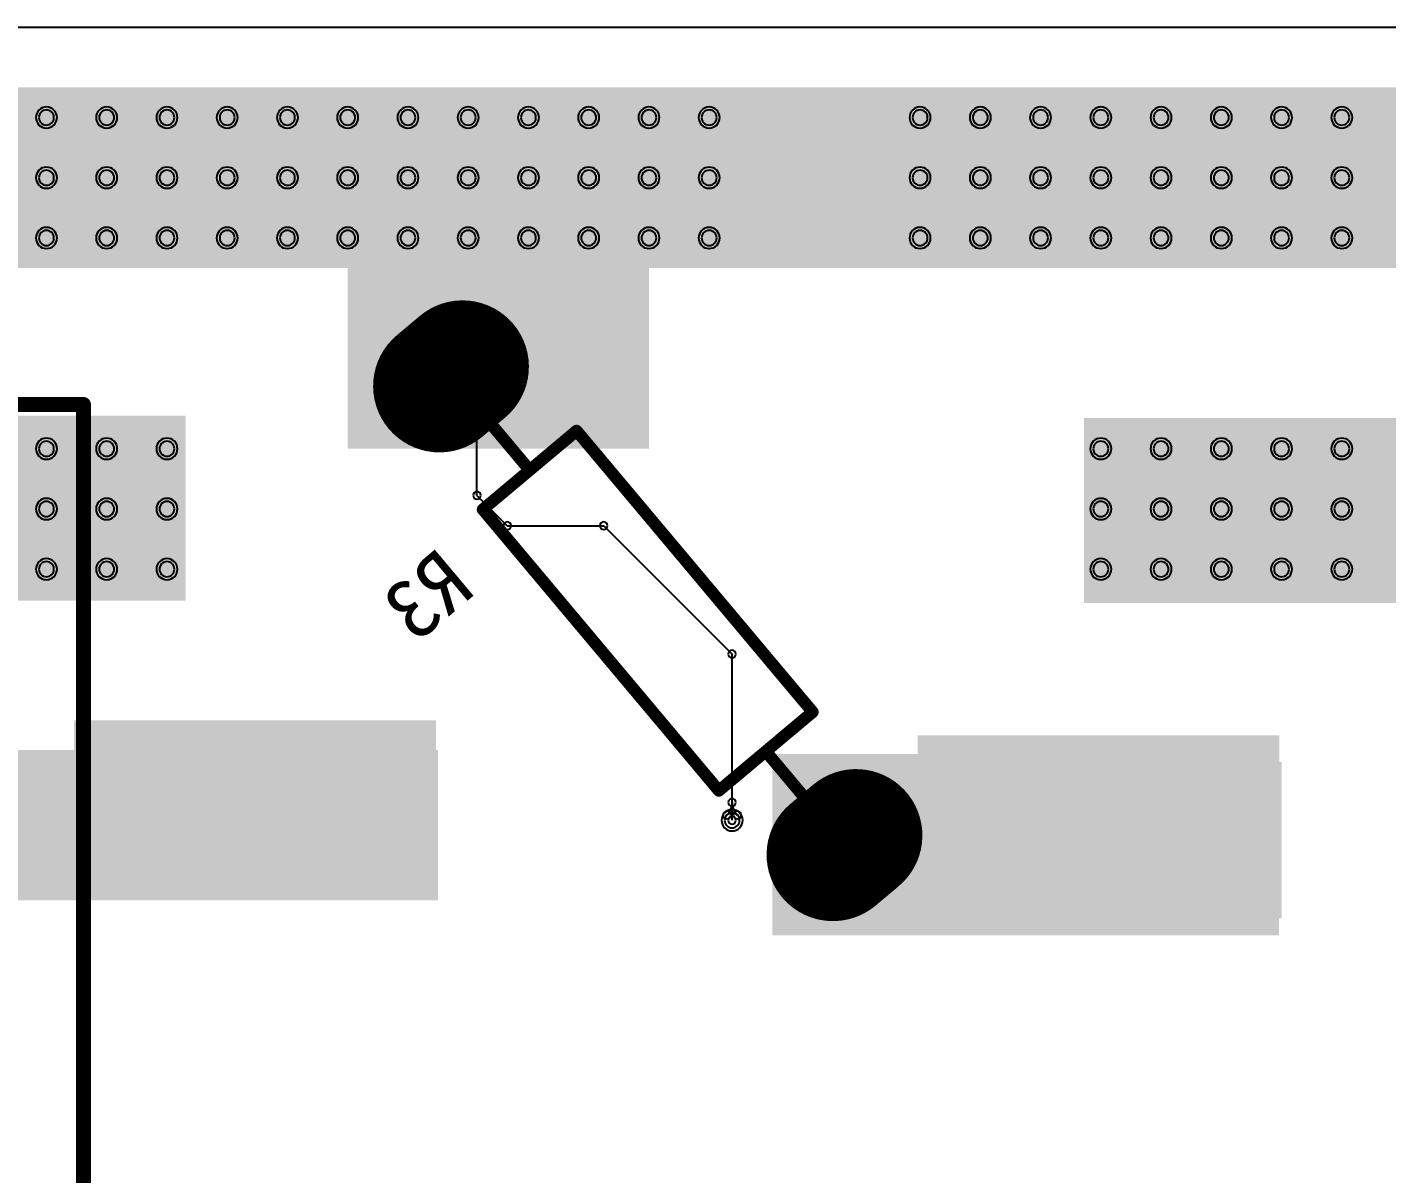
# Model space of a CAD drawing. Header units: inches. Extents: x 32166 to 34772, y 2386 to 4229.
# Drawn here: x 33801.1 to 33898.6, y 3189.8 to 3272.1 of the extents above; entities that cross this region are included whole.
import ezdxf

# ---------------------------------------------------------------- set-up
doc = ezdxf.new("R2010")
doc.units = ezdxf.units.IN
doc.header["$LTSCALE"] = 0.64311
doc.header["$MEASUREMENT"] = 0
for name, color, linetype in [('BOTTOMLAYER', 5, 'CONTINUOUS'), ('BOTTOMOVERLAY', 54, 'CONTINUOUS'), ('BOTTOMPASTE', 16, 'CONTINUOUS'), ('BOTTOMSOLDER', 6, 'CONTINUOUS'), ('KEEPOUTLAYER', 6, 'CONTINUOUS'), ('MULTILAYER', 9, 'CONTINUOUS')]:
    doc.layers.add(name, color=color, linetype=linetype)
doc.styles.get("Standard").update_dxf_attribs({"font": 'txt', "width": 0.8})

msp = doc.modelspace()

# ---------------------------------------------------------------- linework, layer by layer
at = {"layer": 'BOTTOMLAYER'}
for p, q in [((33833.396, 3238.46), (33833.396, 3244.446)), ((33833.396, 3238.46), (33835.571, 3236.285)), ((33835.571, 3236.285), (33842.483, 3236.285)), ((33842.483, 3236.285), (33851.689, 3227.079)), ((33851.689, 3215.156), (33851.689, 3227.079))]:
    msp.add_line(p, q, dxfattribs=at)
for points, const_width in [([(33832.362, 3247.695), (33830.707, 3246.307)], 8.64), ([(33832.9, 3244.03), (33833.892, 3244.863)], 2.16), ([(33860.574, 3214.073), (33858.92, 3212.684)], 8.64)]:
    msp.add_lwpolyline(points, dxfattribs=dict(at, const_width=const_width))
for points, const_width in [([(33830.973, 3249.35, 1), (33833.75, 3246.04, 1)], 4.32), ([(33829.319, 3247.961, 1), (33832.095, 3244.652, 1)], 4.32), ([(33833.545, 3245.276, 1), (33834.239, 3244.449, 1)], 1.08), ([(33832.552, 3244.443, 1), (33833.247, 3243.616, 1)], 1.08), ([(33859.186, 3215.727, 1), (33861.963, 3212.418, 1)], 4.32), ([(33857.531, 3214.339, 1), (33860.308, 3211.029, 1)], 4.32)]:
    msp.add_lwpolyline(points, format="xyb", close=True, dxfattribs=dict(at, const_width=const_width))
for centre, radius, start, end in [((33802.527, 3265.57), 0.54, 0, 180), ((33806.847, 3265.57), 0.54, 0, 180), ((33811.167, 3265.57), 0.54, 0, 180), ((33815.487, 3265.57), 0.54, 0, 180), ((33819.807, 3265.57), 0.54, 0, 180), ((33824.127, 3265.57), 0.54, 0, 180), ((33828.447, 3265.57), 0.54, 0, 180), ((33832.767, 3265.57), 0.54, 0, 180), ((33837.087, 3265.57), 0.54, 0, 180), ((33841.407, 3265.57), 0.54, 0, 180), ((33845.727, 3265.57), 0.54, 0, 180), ((33850.047, 3265.57), 0.54, 0, 180), ((33865.167, 3265.57), 0.54, 0, 180), ((33869.487, 3265.57), 0.54, 0, 180), ((33873.807, 3265.57), 0.54, 0, 180), ((33878.127, 3265.57), 0.54, 0, 180), ((33882.447, 3265.57), 0.54, 0, 180), ((33886.767, 3265.57), 0.54, 0, 180), ((33891.087, 3265.57), 0.54, 0, 180), ((33895.407, 3265.57), 0.54, 0, 180), ((33802.527, 3265.57), 0.54, 180, 0), ((33806.847, 3265.57), 0.54, 180, 0), ((33811.167, 3265.57), 0.54, 180, 0), ((33815.487, 3265.57), 0.54, 180, 0), ((33819.807, 3265.57), 0.54, 180, 0), ((33824.127, 3265.57), 0.54, 180, 0), ((33828.447, 3265.57), 0.54, 180, 0), ((33832.767, 3265.57), 0.54, 180, 0), ((33837.087, 3265.57), 0.54, 180, 0), ((33841.407, 3265.57), 0.54, 180, 0), ((33845.727, 3265.57), 0.54, 180, 0), ((33850.047, 3265.57), 0.54, 180, 0), ((33865.167, 3265.57), 0.54, 180, 0), ((33869.487, 3265.57), 0.54, 180, 0), ((33873.807, 3265.57), 0.54, 180, 0), ((33878.127, 3265.57), 0.54, 180, 0), ((33882.447, 3265.57), 0.54, 180, 0), ((33886.767, 3265.57), 0.54, 180, 0), ((33891.087, 3265.57), 0.54, 180, 0), ((33895.407, 3265.57), 0.54, 180, 0), ((33802.527, 3261.25), 0.54, 0, 180), ((33802.527, 3261.25), 0.54, 180, 0), ((33806.847, 3261.25), 0.54, 0, 180), ((33806.847, 3261.25), 0.54, 180, 0), ((33811.167, 3261.25), 0.54, 0, 180), ((33811.167, 3261.25), 0.54, 180, 0), ((33815.487, 3261.25), 0.54, 0, 180), ((33815.487, 3261.25), 0.54, 180, 0), ((33819.807, 3261.25), 0.54, 0, 180), ((33819.807, 3261.25), 0.54, 180, 0), ((33824.127, 3261.25), 0.54, 0, 180), ((33824.127, 3261.25), 0.54, 180, 0), ((33828.447, 3261.25), 0.54, 0, 180), ((33828.447, 3261.25), 0.54, 180, 0), ((33832.767, 3261.25), 0.54, 0, 180), ((33832.767, 3261.25), 0.54, 180, 0), ((33837.087, 3261.25), 0.54, 0, 180), ((33837.087, 3261.25), 0.54, 180, 0), ((33841.407, 3261.25), 0.54, 0, 180), ((33841.407, 3261.25), 0.54, 180, 0), ((33845.727, 3261.25), 0.54, 0, 180), ((33845.727, 3261.25), 0.54, 180, 0), ((33850.047, 3261.25), 0.54, 0, 180), ((33850.047, 3261.25), 0.54, 180, 0), ((33865.167, 3261.25), 0.54, 0, 180), ((33865.167, 3261.25), 0.54, 180, 0), ((33869.487, 3261.25), 0.54, 0, 180), ((33869.487, 3261.25), 0.54, 180, 0), ((33873.807, 3261.25), 0.54, 0, 180), ((33873.807, 3261.25), 0.54, 180, 0), ((33878.127, 3261.25), 0.54, 0, 180), ((33878.127, 3261.25), 0.54, 180, 0), ((33882.447, 3261.25), 0.54, 0, 180), ((33882.447, 3261.25), 0.54, 180, 0), ((33886.767, 3261.25), 0.54, 0, 180), ((33886.767, 3261.25), 0.54, 180, 0), ((33891.087, 3261.25), 0.54, 0, 180), ((33891.087, 3261.25), 0.54, 180, 0), ((33895.407, 3261.25), 0.54, 0, 180), ((33895.407, 3261.25), 0.54, 180, 0), ((33802.527, 3256.93), 0.54, 0, 180), ((33806.847, 3256.93), 0.54, 0, 180), ((33811.167, 3256.93), 0.54, 0, 180), ((33815.487, 3256.93), 0.54, 0, 180), ((33819.807, 3256.93), 0.54, 0, 180), ((33824.127, 3256.93), 0.54, 0, 180), ((33828.447, 3256.93), 0.54, 0, 180), ((33832.767, 3256.93), 0.54, 0, 180), ((33837.087, 3256.93), 0.54, 0, 180), ((33841.407, 3256.93), 0.54, 0, 180), ((33845.727, 3256.93), 0.54, 0, 180), ((33850.047, 3256.93), 0.54, 0, 180), ((33865.167, 3256.93), 0.54, 0, 180), ((33869.487, 3256.93), 0.54, 0, 180), ((33873.807, 3256.93), 0.54, 0, 180), ((33878.127, 3256.93), 0.54, 0, 180), ((33882.447, 3256.93), 0.54, 0, 180), ((33886.767, 3256.93), 0.54, 0, 180), ((33891.087, 3256.93), 0.54, 0, 180), ((33895.407, 3256.93), 0.54, 0, 180), ((33802.527, 3256.93), 0.54, 180, 0), ((33806.847, 3256.93), 0.54, 180, 0), ((33811.167, 3256.93), 0.54, 180, 0), ((33815.487, 3256.93), 0.54, 180, 0), ((33819.807, 3256.93), 0.54, 180, 0), ((33824.127, 3256.93), 0.54, 180, 0), ((33828.447, 3256.93), 0.54, 180, 0), ((33832.767, 3256.93), 0.54, 180, 0), ((33837.087, 3256.93), 0.54, 180, 0), ((33841.407, 3256.93), 0.54, 180, 0), ((33845.727, 3256.93), 0.54, 180, 0), ((33850.047, 3256.93), 0.54, 180, 0), ((33865.167, 3256.93), 0.54, 180, 0), ((33869.487, 3256.93), 0.54, 180, 0), ((33873.807, 3256.93), 0.54, 180, 0), ((33878.127, 3256.93), 0.54, 180, 0), ((33882.447, 3256.93), 0.54, 180, 0), ((33886.767, 3256.93), 0.54, 180, 0), ((33891.087, 3256.93), 0.54, 180, 0), ((33895.407, 3256.93), 0.54, 180, 0), ((33833.396, 3244.446), 0.274, 0, 180), ((33833.396, 3244.446), 0.274, 180, 0), ((33802.527, 3241.81), 0.54, 0, 180), ((33802.527, 3241.81), 0.54, 180, 0), ((33806.847, 3241.81), 0.54, 0, 180), ((33806.847, 3241.81), 0.54, 180, 0), ((33811.167, 3241.81), 0.54, 0, 180), ((33811.167, 3241.81), 0.54, 180, 0), ((33878.127, 3241.81), 0.54, 0, 180), ((33878.127, 3241.81), 0.54, 180, 0), ((33882.447, 3241.81), 0.54, 0, 180), ((33882.447, 3241.81), 0.54, 180, 0), ((33886.767, 3241.81), 0.54, 0, 180), ((33886.767, 3241.81), 0.54, 180, 0), ((33891.087, 3241.81), 0.54, 0, 180), ((33891.087, 3241.81), 0.54, 180, 0), ((33895.407, 3241.81), 0.54, 0, 180), ((33895.407, 3241.81), 0.54, 180, 0), ((33833.396, 3238.46), 0.274, 0, 180), ((33833.396, 3238.46), 0.274, 0, 180), ((33802.527, 3237.49), 0.54, 0, 180), ((33806.847, 3237.49), 0.54, 0, 180), ((33811.167, 3237.49), 0.54, 0, 180), ((33833.396, 3238.46), 0.274, 180, 0), ((33833.396, 3238.46), 0.274, 180, 0), ((33878.127, 3237.49), 0.54, 0, 180), ((33882.447, 3237.49), 0.54, 0, 180), ((33886.767, 3237.49), 0.54, 0, 180), ((33891.087, 3237.49), 0.54, 0, 180), ((33895.407, 3237.49), 0.54, 0, 180), ((33802.527, 3237.49), 0.54, 180, 0), ((33806.847, 3237.49), 0.54, 180, 0), ((33811.167, 3237.49), 0.54, 180, 0), ((33878.127, 3237.49), 0.54, 180, 0), ((33882.447, 3237.49), 0.54, 180, 0), ((33886.767, 3237.49), 0.54, 180, 0), ((33891.087, 3237.49), 0.54, 180, 0), ((33895.407, 3237.49), 0.54, 180, 0), ((33835.571, 3236.285), 0.274, 0, 180), ((33835.571, 3236.285), 0.274, 0, 180), ((33835.571, 3236.285), 0.274, 180, 0), ((33835.571, 3236.285), 0.274, 180, 0), ((33842.483, 3236.285), 0.274, 0, 180), ((33842.483, 3236.285), 0.274, 0, 180), ((33842.483, 3236.285), 0.274, 180, 0), ((33842.483, 3236.285), 0.274, 180, 0), ((33802.527, 3233.17), 0.54, 0, 180), ((33806.847, 3233.17), 0.54, 0, 180), ((33811.167, 3233.17), 0.54, 0, 180), ((33878.127, 3233.17), 0.54, 0, 180), ((33882.447, 3233.17), 0.54, 0, 180), ((33886.767, 3233.17), 0.54, 0, 180), ((33891.087, 3233.17), 0.54, 0, 180), ((33895.407, 3233.17), 0.54, 0, 180), ((33802.527, 3233.17), 0.54, 180, 0), ((33806.847, 3233.17), 0.54, 180, 0), ((33811.167, 3233.17), 0.54, 180, 0), ((33878.127, 3233.17), 0.54, 180, 0), ((33882.447, 3233.17), 0.54, 180, 0), ((33886.767, 3233.17), 0.54, 180, 0), ((33891.087, 3233.17), 0.54, 180, 0), ((33895.407, 3233.17), 0.54, 180, 0), ((33851.689, 3227.079), 0.274, 0, 180), ((33851.689, 3227.079), 0.274, 0, 180), ((33851.689, 3227.079), 0.274, 180, 0), ((33851.689, 3227.079), 0.274, 180, 0), ((33850.406, 3216.439), 1.283, 314.99963, 359.99963), ((33851.689, 3216.439), 0.274, 0, 180), ((33851.689, 3216.439), 0.274, 0, 180), ((33851.689, 3216.439), 0.274, 180, 0), ((33851.689, 3216.439), 0.274, 180, 0), ((33852.972, 3216.439), 1.283, 180.00037, 225.00037), ((33851.313, 3215.532), 0.274, 0, 180), ((33851.313, 3215.532), 0.274, 180, 0), ((33851.689, 3215.156), 0.54, 0, 180), ((33851.689, 3215.156), 0.54, 180, 0), ((33851.689, 3215.156), 0.274, 0, 180), ((33851.689, 3215.156), 0.274, 180, 0), ((33852.064, 3215.532), 0.274, 0, 180), ((33852.064, 3215.532), 0.274, 180, 0)]:
    msp.add_arc(centre, radius, start, end, dxfattribs=at)
for points in [[(33618.927, 3254.77), (34058.141, 3254.77), (33618.927, 3267.73), (34058.141, 3267.73)], [(33824.127, 3241.81), (33845.727, 3241.81), (33824.127, 3256.93), (33845.727, 3256.93)], [(33725.761, 3230.924), (33812.506, 3230.924), (33725.761, 3244.186), (33812.506, 3244.186)], [(33876.918, 3230.751), (33963.447, 3230.751), (33876.918, 3244.014), (33963.447, 3244.014)], [(33830.008, 3221.898), (33804.952, 3221.898), (33830.008, 3211.098), (33804.952, 3211.098)], [(33752.847, 3209.41), (33830.607, 3209.41), (33752.847, 3220.21), (33830.607, 3220.21)], [(33890.488, 3220.818), (33865.432, 3220.818), (33890.488, 3212.178), (33865.432, 3212.178)], [(33854.583, 3206.905), (33890.914, 3206.905), (33854.583, 3219.908), (33890.914, 3219.908)]]:
    msp.add_solid(points, dxfattribs=at)
at = {"layer": 'BOTTOMOVERLAY'}
for points, const_width in [([(33749.016, 3244.984), (33805.176, 3244.984)], 1.08), ([(33805.176, 3119.704), (33805.176, 3244.984)], 1.08), ([(33833.815, 3237.455), (33840.539, 3243.098)], 0.864), ([(33834.356, 3243.639), (33837.177, 3240.276)], 0.864), ([(33840.539, 3243.098), (33857.467, 3222.924)], 0.864), ([(33833.815, 3237.455), (33850.742, 3217.282)], 0.864), ([(33850.742, 3217.282), (33857.467, 3222.924)], 0.864), ([(33854.105, 3220.103), (33856.926, 3216.741)], 0.864)]:
    msp.add_lwpolyline(points, dxfattribs=dict(at, const_width=const_width))
for points, const_width in [([(33805.446, 3244.984, 1), (33804.906, 3244.984, 1)], 0.54), ([(33805.446, 3244.984, 1), (33804.906, 3244.984, 1)], 0.54), ([(33834.217, 3243.804, 1), (33834.494, 3243.473, 1)], 0.432), ([(33840.4, 3243.263, 1), (33840.678, 3242.932, 1)], 0.432), ([(33840.4, 3243.263, 1), (33840.678, 3242.932, 1)], 0.432), ([(33837.038, 3240.442, 1), (33837.316, 3240.111, 1)], 0.432), ([(33833.676, 3237.621, 1), (33833.953, 3237.29, 1)], 0.432), ([(33833.676, 3237.621, 1), (33833.953, 3237.29, 1)], 0.432), ([(33857.328, 3223.09, 1), (33857.606, 3222.759, 1)], 0.432), ([(33857.328, 3223.09, 1), (33857.606, 3222.759, 1)], 0.432), ([(33853.966, 3220.268, 1), (33854.243, 3219.937, 1)], 0.432), ([(33850.603, 3217.447, 1), (33850.881, 3217.116, 1)], 0.432), ([(33850.603, 3217.447, 1), (33850.881, 3217.116, 1)], 0.432), ([(33856.787, 3216.906, 1), (33857.065, 3216.575, 1)], 0.432)]:
    msp.add_lwpolyline(points, format="xyb", close=True, dxfattribs=dict(at, const_width=const_width))
at = {"layer": 'BOTTOMPASTE'}
for points, const_width in [([(33832.362, 3247.695), (33830.707, 3246.307)], 8.64), ([(33832.9, 3244.03), (33833.892, 3244.863)], 2.16)]:
    msp.add_lwpolyline(points, dxfattribs=dict(at, const_width=const_width))
for points, const_width in [([(33830.973, 3249.35, 1), (33833.75, 3246.04, 1)], 4.32), ([(33829.319, 3247.961, 1), (33832.095, 3244.652, 1)], 4.32), ([(33833.545, 3245.276, 1), (33834.239, 3244.449, 1)], 1.08), ([(33832.552, 3244.443, 1), (33833.247, 3243.616, 1)], 1.08)]:
    msp.add_lwpolyline(points, format="xyb", close=True, dxfattribs=dict(at, const_width=const_width))
at = {"layer": 'BOTTOMSOLDER'}
for points, const_width in [([(33832.362, 3247.695), (33830.707, 3246.307)], 9.518), ([(33832.9, 3244.03), (33833.892, 3244.863)], 3.038), ([(33860.574, 3214.073), (33858.92, 3212.684)], 9.518)]:
    msp.add_lwpolyline(points, dxfattribs=dict(at, const_width=const_width))
for points, const_width in [([(33830.832, 3249.518, 1), (33833.891, 3245.872, 1)], 4.759), ([(33829.178, 3248.129, 1), (33832.237, 3244.484, 1)], 4.759), ([(33833.404, 3245.445, 1), (33834.381, 3244.281, 1)], 1.519), ([(33832.411, 3244.612, 1), (33833.388, 3243.448, 1)], 1.519), ([(33859.045, 3215.895, 1), (33862.104, 3212.25, 1)], 4.759), ([(33857.39, 3214.507, 1), (33860.449, 3210.861, 1)], 4.759)]:
    msp.add_lwpolyline(points, format="xyb", close=True, dxfattribs=dict(at, const_width=const_width))
for centre, start, end in [((33802.527, 3265.57), 0, 180), ((33806.847, 3265.57), 0, 180), ((33811.167, 3265.57), 0, 180), ((33815.487, 3265.57), 0, 180), ((33819.807, 3265.57), 0, 180), ((33824.127, 3265.57), 0, 180), ((33828.447, 3265.57), 0, 180), ((33832.767, 3265.57), 0, 180), ((33837.087, 3265.57), 0, 180), ((33841.407, 3265.57), 0, 180), ((33845.727, 3265.57), 0, 180), ((33850.047, 3265.57), 0, 180), ((33865.167, 3265.57), 0, 180), ((33869.487, 3265.57), 0, 180), ((33873.807, 3265.57), 0, 180), ((33878.127, 3265.57), 0, 180), ((33882.447, 3265.57), 0, 180), ((33886.767, 3265.57), 0, 180), ((33891.087, 3265.57), 0, 180), ((33895.407, 3265.57), 0, 180), ((33802.527, 3265.57), 180, 0), ((33806.847, 3265.57), 180, 0), ((33811.167, 3265.57), 180, 0), ((33815.487, 3265.57), 180, 0), ((33819.807, 3265.57), 180, 0), ((33824.127, 3265.57), 180, 0), ((33828.447, 3265.57), 180, 0), ((33832.767, 3265.57), 180, 0), ((33837.087, 3265.57), 180, 0), ((33841.407, 3265.57), 180, 0), ((33845.727, 3265.57), 180, 0), ((33850.047, 3265.57), 180, 0), ((33865.167, 3265.57), 180, 0), ((33869.487, 3265.57), 180, 0), ((33873.807, 3265.57), 180, 0), ((33878.127, 3265.57), 180, 0), ((33882.447, 3265.57), 180, 0), ((33886.767, 3265.57), 180, 0), ((33891.087, 3265.57), 180, 0), ((33895.407, 3265.57), 180, 0), ((33802.527, 3261.25), 0, 180), ((33806.847, 3261.25), 0, 180), ((33811.167, 3261.25), 0, 180), ((33815.487, 3261.25), 0, 180), ((33819.807, 3261.25), 0, 180), ((33824.127, 3261.25), 0, 180), ((33828.447, 3261.25), 0, 180), ((33832.767, 3261.25), 0, 180), ((33837.087, 3261.25), 0, 180), ((33841.407, 3261.25), 0, 180), ((33845.727, 3261.25), 0, 180), ((33850.047, 3261.25), 0, 180), ((33865.167, 3261.25), 0, 180), ((33869.487, 3261.25), 0, 180), ((33873.807, 3261.25), 0, 180), ((33878.127, 3261.25), 0, 180), ((33882.447, 3261.25), 0, 180), ((33886.767, 3261.25), 0, 180), ((33891.087, 3261.25), 0, 180), ((33895.407, 3261.25), 0, 180), ((33802.527, 3261.25), 180, 0), ((33806.847, 3261.25), 180, 0), ((33811.167, 3261.25), 180, 0), ((33815.487, 3261.25), 180, 0), ((33819.807, 3261.25), 180, 0), ((33824.127, 3261.25), 180, 0), ((33828.447, 3261.25), 180, 0), ((33832.767, 3261.25), 180, 0), ((33837.087, 3261.25), 180, 0), ((33841.407, 3261.25), 180, 0), ((33845.727, 3261.25), 180, 0), ((33850.047, 3261.25), 180, 0), ((33865.167, 3261.25), 180, 0), ((33869.487, 3261.25), 180, 0), ((33873.807, 3261.25), 180, 0), ((33878.127, 3261.25), 180, 0), ((33882.447, 3261.25), 180, 0), ((33886.767, 3261.25), 180, 0), ((33891.087, 3261.25), 180, 0), ((33895.407, 3261.25), 180, 0), ((33802.527, 3256.93), 0, 180), ((33806.847, 3256.93), 0, 180), ((33811.167, 3256.93), 0, 180), ((33815.487, 3256.93), 0, 180), ((33819.807, 3256.93), 0, 180), ((33824.127, 3256.93), 0, 180), ((33828.447, 3256.93), 0, 180), ((33832.767, 3256.93), 0, 180), ((33837.087, 3256.93), 0, 180), ((33841.407, 3256.93), 0, 180), ((33845.727, 3256.93), 0, 180), ((33850.047, 3256.93), 0, 180), ((33865.167, 3256.93), 0, 180), ((33869.487, 3256.93), 0, 180), ((33873.807, 3256.93), 0, 180), ((33878.127, 3256.93), 0, 180), ((33882.447, 3256.93), 0, 180), ((33886.767, 3256.93), 0, 180), ((33891.087, 3256.93), 0, 180), ((33895.407, 3256.93), 0, 180), ((33802.527, 3256.93), 180, 0), ((33806.847, 3256.93), 180, 0), ((33811.167, 3256.93), 180, 0), ((33815.487, 3256.93), 180, 0), ((33819.807, 3256.93), 180, 0), ((33824.127, 3256.93), 180, 0), ((33828.447, 3256.93), 180, 0), ((33832.767, 3256.93), 180, 0), ((33837.087, 3256.93), 180, 0), ((33841.407, 3256.93), 180, 0), ((33845.727, 3256.93), 180, 0), ((33850.047, 3256.93), 180, 0), ((33865.167, 3256.93), 180, 0), ((33869.487, 3256.93), 180, 0), ((33873.807, 3256.93), 180, 0), ((33878.127, 3256.93), 180, 0), ((33882.447, 3256.93), 180, 0), ((33886.767, 3256.93), 180, 0), ((33891.087, 3256.93), 180, 0), ((33895.407, 3256.93), 180, 0), ((33802.527, 3241.81), 0, 180), ((33806.847, 3241.81), 0, 180), ((33811.167, 3241.81), 0, 180), ((33878.127, 3241.81), 0, 180), ((33882.447, 3241.81), 0, 180), ((33886.767, 3241.81), 0, 180), ((33891.087, 3241.81), 0, 180), ((33895.407, 3241.81), 0, 180), ((33802.527, 3241.81), 180, 0), ((33806.847, 3241.81), 180, 0), ((33811.167, 3241.81), 180, 0), ((33878.127, 3241.81), 180, 0), ((33882.447, 3241.81), 180, 0), ((33886.767, 3241.81), 180, 0), ((33891.087, 3241.81), 180, 0), ((33895.407, 3241.81), 180, 0), ((33802.527, 3237.49), 0, 180), ((33806.847, 3237.49), 0, 180), ((33811.167, 3237.49), 0, 180), ((33878.127, 3237.49), 0, 180), ((33882.447, 3237.49), 0, 180), ((33886.767, 3237.49), 0, 180), ((33891.087, 3237.49), 0, 180), ((33895.407, 3237.49), 0, 180), ((33802.527, 3237.49), 180, 0), ((33806.847, 3237.49), 180, 0), ((33811.167, 3237.49), 180, 0), ((33878.127, 3237.49), 180, 0), ((33882.447, 3237.49), 180, 0), ((33886.767, 3237.49), 180, 0), ((33891.087, 3237.49), 180, 0), ((33895.407, 3237.49), 180, 0), ((33802.527, 3233.17), 0, 180), ((33806.847, 3233.17), 0, 180), ((33811.167, 3233.17), 0, 180), ((33878.127, 3233.17), 0, 180), ((33882.447, 3233.17), 0, 180), ((33886.767, 3233.17), 0, 180), ((33891.087, 3233.17), 0, 180), ((33895.407, 3233.17), 0, 180), ((33802.527, 3233.17), 180, 0), ((33806.847, 3233.17), 180, 0), ((33811.167, 3233.17), 180, 0), ((33878.127, 3233.17), 180, 0), ((33882.447, 3233.17), 180, 0), ((33886.767, 3233.17), 180, 0), ((33891.087, 3233.17), 180, 0), ((33895.407, 3233.17), 180, 0), ((33851.689, 3215.156), 0, 180), ((33851.689, 3215.156), 180, 0)]:
    msp.add_arc(centre, 0.759, start, end, dxfattribs=at)
for points in [[(33618.927, 3254.77), (34058.098, 3254.77), (33618.927, 3267.73), (34058.098, 3267.73)], [(33824.127, 3241.81), (33845.727, 3241.81), (33824.127, 3256.93), (33845.727, 3256.93)], [(33830.447, 3222.337), (33804.513, 3222.337), (33830.447, 3210.659), (33804.513, 3210.659)], [(33890.927, 3221.257), (33864.993, 3221.257), (33890.927, 3211.739), (33864.993, 3211.739)], [(33752.847, 3210.274), (33829.743, 3210.274), (33752.847, 3220.21), (33829.743, 3220.21)], [(33854.799, 3208.114), (33891.087, 3208.114), (33854.799, 3219.346), (33891.087, 3219.346)]]:
    msp.add_solid(points, dxfattribs=at)
at = {"layer": 'KEEPOUTLAYER'}
msp.add_line((32893.167, 3272.05), (34340.368, 3272.05), dxfattribs=at)
at = {"layer": 'MULTILAYER', "const_width": 8.64}
msp.add_lwpolyline([(33860.574, 3214.073), (33858.92, 3212.684)], dxfattribs=at)
at = {"layer": 'MULTILAYER', "const_width": 4.32}
for points in [[(33859.186, 3215.727, 1), (33861.963, 3212.418, 1)], [(33857.531, 3214.339, 1), (33860.308, 3211.029, 1)]]:
    msp.add_lwpolyline(points, format="xyb", close=True, dxfattribs=at)
at = {"layer": 'MULTILAYER'}
for centre, start, end in [((33802.527, 3265.57), 0, 180), ((33806.847, 3265.57), 0, 180), ((33811.167, 3265.57), 0, 180), ((33815.487, 3265.57), 0, 180), ((33819.807, 3265.57), 0, 180), ((33824.127, 3265.57), 0, 180), ((33828.447, 3265.57), 0, 180), ((33832.767, 3265.57), 0, 180), ((33837.087, 3265.57), 0, 180), ((33841.407, 3265.57), 0, 180), ((33845.727, 3265.57), 0, 180), ((33850.047, 3265.57), 0, 180), ((33865.167, 3265.57), 0, 180), ((33869.487, 3265.57), 0, 180), ((33873.807, 3265.57), 0, 180), ((33878.127, 3265.57), 0, 180), ((33882.447, 3265.57), 0, 180), ((33886.767, 3265.57), 0, 180), ((33891.087, 3265.57), 0, 180), ((33895.407, 3265.57), 0, 180), ((33802.527, 3265.57), 180, 0), ((33806.847, 3265.57), 180, 0), ((33811.167, 3265.57), 180, 0), ((33815.487, 3265.57), 180, 0), ((33819.807, 3265.57), 180, 0), ((33824.127, 3265.57), 180, 0), ((33828.447, 3265.57), 180, 0), ((33832.767, 3265.57), 180, 0), ((33837.087, 3265.57), 180, 0), ((33841.407, 3265.57), 180, 0), ((33845.727, 3265.57), 180, 0), ((33850.047, 3265.57), 180, 0), ((33865.167, 3265.57), 180, 0), ((33869.487, 3265.57), 180, 0), ((33873.807, 3265.57), 180, 0), ((33878.127, 3265.57), 180, 0), ((33882.447, 3265.57), 180, 0), ((33886.767, 3265.57), 180, 0), ((33891.087, 3265.57), 180, 0), ((33895.407, 3265.57), 180, 0), ((33802.527, 3261.25), 0, 180), ((33802.527, 3261.25), 180, 0), ((33806.847, 3261.25), 0, 180), ((33806.847, 3261.25), 180, 0), ((33811.167, 3261.25), 0, 180), ((33811.167, 3261.25), 180, 0), ((33815.487, 3261.25), 0, 180), ((33815.487, 3261.25), 180, 0), ((33819.807, 3261.25), 0, 180), ((33819.807, 3261.25), 180, 0), ((33824.127, 3261.25), 0, 180), ((33824.127, 3261.25), 180, 0), ((33828.447, 3261.25), 0, 180), ((33828.447, 3261.25), 180, 0), ((33832.767, 3261.25), 0, 180), ((33832.767, 3261.25), 180, 0), ((33837.087, 3261.25), 0, 180), ((33837.087, 3261.25), 180, 0), ((33841.407, 3261.25), 0, 180), ((33841.407, 3261.25), 180, 0), ((33845.727, 3261.25), 0, 180), ((33845.727, 3261.25), 180, 0), ((33850.047, 3261.25), 0, 180), ((33850.047, 3261.25), 180, 0), ((33865.167, 3261.25), 0, 180), ((33865.167, 3261.25), 180, 0), ((33869.487, 3261.25), 0, 180), ((33869.487, 3261.25), 180, 0), ((33873.807, 3261.25), 0, 180), ((33873.807, 3261.25), 180, 0), ((33878.127, 3261.25), 0, 180), ((33878.127, 3261.25), 180, 0), ((33882.447, 3261.25), 0, 180), ((33882.447, 3261.25), 180, 0), ((33886.767, 3261.25), 0, 180), ((33886.767, 3261.25), 180, 0), ((33891.087, 3261.25), 0, 180), ((33891.087, 3261.25), 180, 0), ((33895.407, 3261.25), 0, 180), ((33895.407, 3261.25), 180, 0), ((33802.527, 3256.93), 0, 180), ((33806.847, 3256.93), 0, 180), ((33811.167, 3256.93), 0, 180), ((33815.487, 3256.93), 0, 180), ((33819.807, 3256.93), 0, 180), ((33824.127, 3256.93), 0, 180), ((33828.447, 3256.93), 0, 180), ((33832.767, 3256.93), 0, 180), ((33837.087, 3256.93), 0, 180), ((33841.407, 3256.93), 0, 180), ((33845.727, 3256.93), 0, 180), ((33850.047, 3256.93), 0, 180), ((33865.167, 3256.93), 0, 180), ((33869.487, 3256.93), 0, 180), ((33873.807, 3256.93), 0, 180), ((33878.127, 3256.93), 0, 180), ((33882.447, 3256.93), 0, 180), ((33886.767, 3256.93), 0, 180), ((33891.087, 3256.93), 0, 180), ((33895.407, 3256.93), 0, 180), ((33802.527, 3256.93), 180, 0), ((33806.847, 3256.93), 180, 0), ((33811.167, 3256.93), 180, 0), ((33815.487, 3256.93), 180, 0), ((33819.807, 3256.93), 180, 0), ((33824.127, 3256.93), 180, 0), ((33828.447, 3256.93), 180, 0), ((33832.767, 3256.93), 180, 0), ((33837.087, 3256.93), 180, 0), ((33841.407, 3256.93), 180, 0), ((33845.727, 3256.93), 180, 0), ((33850.047, 3256.93), 180, 0), ((33865.167, 3256.93), 180, 0), ((33869.487, 3256.93), 180, 0), ((33873.807, 3256.93), 180, 0), ((33878.127, 3256.93), 180, 0), ((33882.447, 3256.93), 180, 0), ((33886.767, 3256.93), 180, 0), ((33891.087, 3256.93), 180, 0), ((33895.407, 3256.93), 180, 0), ((33802.527, 3241.81), 0, 180), ((33802.527, 3241.81), 180, 0), ((33806.847, 3241.81), 0, 180), ((33806.847, 3241.81), 180, 0), ((33811.167, 3241.81), 0, 180), ((33811.167, 3241.81), 180, 0), ((33878.127, 3241.81), 0, 180), ((33878.127, 3241.81), 180, 0), ((33882.447, 3241.81), 0, 180), ((33882.447, 3241.81), 180, 0), ((33886.767, 3241.81), 0, 180), ((33886.767, 3241.81), 180, 0), ((33891.087, 3241.81), 0, 180), ((33891.087, 3241.81), 180, 0), ((33895.407, 3241.81), 0, 180), ((33895.407, 3241.81), 180, 0), ((33802.527, 3237.49), 0, 180), ((33806.847, 3237.49), 0, 180), ((33811.167, 3237.49), 0, 180), ((33878.127, 3237.49), 0, 180), ((33882.447, 3237.49), 0, 180), ((33886.767, 3237.49), 0, 180), ((33891.087, 3237.49), 0, 180), ((33895.407, 3237.49), 0, 180), ((33802.527, 3237.49), 180, 0), ((33806.847, 3237.49), 180, 0), ((33811.167, 3237.49), 180, 0), ((33878.127, 3237.49), 180, 0), ((33882.447, 3237.49), 180, 0), ((33886.767, 3237.49), 180, 0), ((33891.087, 3237.49), 180, 0), ((33895.407, 3237.49), 180, 0), ((33802.527, 3233.17), 0, 180), ((33806.847, 3233.17), 0, 180), ((33811.167, 3233.17), 0, 180), ((33878.127, 3233.17), 0, 180), ((33882.447, 3233.17), 0, 180), ((33886.767, 3233.17), 0, 180), ((33891.087, 3233.17), 0, 180), ((33895.407, 3233.17), 0, 180), ((33802.527, 3233.17), 180, 0), ((33806.847, 3233.17), 180, 0), ((33811.167, 3233.17), 180, 0), ((33878.127, 3233.17), 180, 0), ((33882.447, 3233.17), 180, 0), ((33886.767, 3233.17), 180, 0), ((33891.087, 3233.17), 180, 0), ((33895.407, 3233.17), 180, 0), ((33851.689, 3215.156), 0, 180), ((33851.689, 3215.156), 180, 0)]:
    msp.add_arc(centre, 0.54, start, end, dxfattribs=at)
for points in [[(33830.008, 3221.898), (33804.952, 3221.898), (33830.008, 3211.098), (33804.952, 3211.098)], [(33890.488, 3220.818), (33865.432, 3220.818), (33890.488, 3212.178), (33865.432, 3212.178)]]:
    msp.add_solid(points, dxfattribs=at)

# ---------------------------------------------------------------- texts
at = {"layer": 'BOTTOMOVERLAY', "text_generation_flag": 2}
msp.add_text('R3', height=4.32, rotation=40, dxfattribs=at).set_placement((33833.462, 3231.531))

doc.saveas('drawing.dxf')
